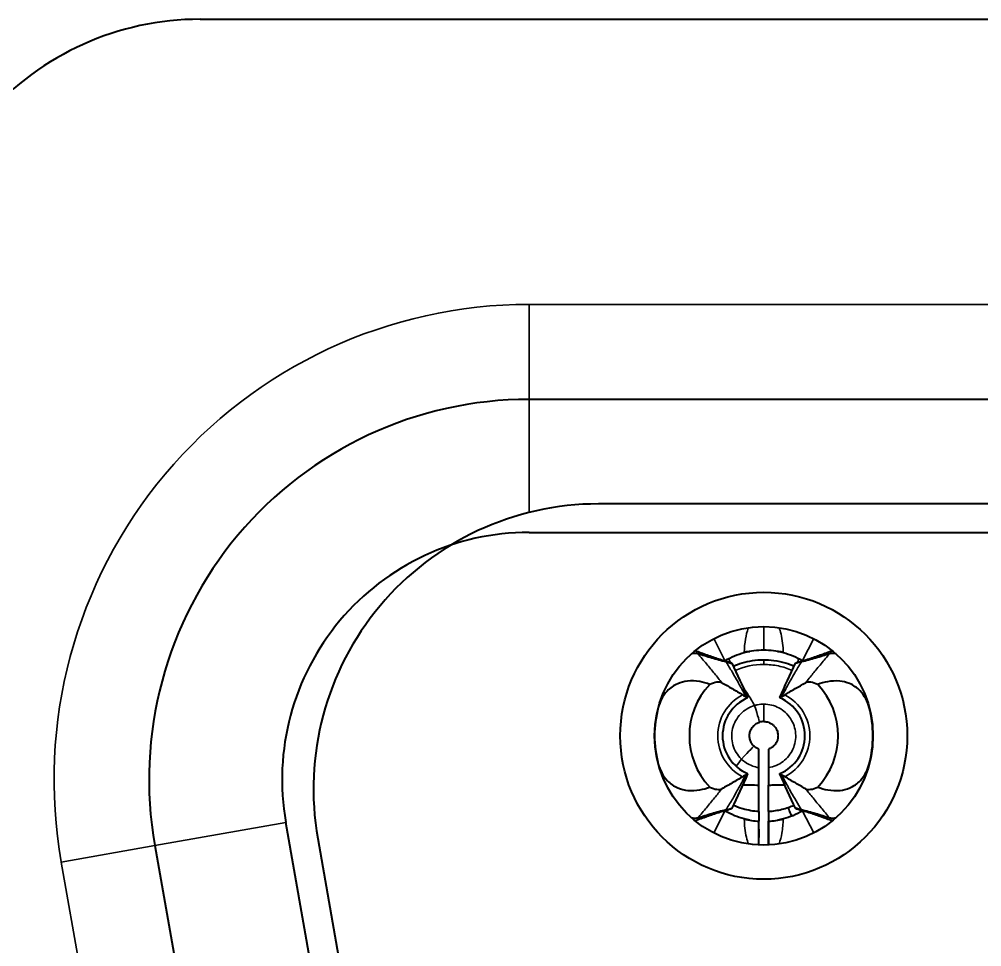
# Model space of a CAD drawing. Header units: millimetres. Extents: x 0 to 1682, y 0 to 1188.
# Drawn here: x 1328.15 to 1333.22, y 452.37 to 457.25 of the extents above; entities that cross this region are included whole.
import ezdxf

# ---------------------------------------------------------------- set-up
doc = ezdxf.new("R2010")
doc.units = ezdxf.units.MM
doc.header["$LTSCALE"] = 2
doc.layers.add('가시적인 것(ISO)', color=3, linetype='Continuous', lineweight=40)
doc.layers.add('가시적인 좁은 것(ISO)', color=3, linetype='Continuous', lineweight=35)

msp = doc.modelspace()

# ---------------------------------------------------------------- linework, layer by layer
at = {"layer": '가시적인 것(ISO)'}
for p, q in [((1329.1054, 457.2451), (1344.9181, 457.2451)), ((1343.1667, 455.2451), (1330.8367, 455.2451)), ((1342.8017, 454.6951), (1331.2017, 454.6951)), ((1330.8367, 454.5451), (1343.1667, 454.5451)), ((1332.0467, 453.0758), (1332.0467, 453.2157)), ((1332.0967, 453.0758), (1332.0967, 453.2158)), ((1332.0467, 453.0758), (1332.0467, 453.0257)), ((1330.1736, 449.5193), (1329.5565, 453.0193)), ((1332.0467, 452.9006), (1332.0467, 453.0257)), ((1332.0967, 452.9006), (1332.0967, 453.0257)), ((1329.7245, 452.9346), (1330.3152, 449.5846)), ((1328.8671, 452.8978), (1329.4843, 449.3978))]:
    msp.add_line(p, q, dxfattribs=at)
for radius in [0.755, 0.575]:
    msp.add_circle((1332.0717, 453.4751), radius, dxfattribs=at)
for centre, radius, start, end in [((1329.1054, 455.7451), 1.5, 90, 186.941), ((1330.8367, 453.2451), 2, 90, 190), ((1331.2017, 453.1951), 1.5, 90, 190), ((1330.8367, 453.2451), 1.3, 90, 190), ((1332.0717, 453.4751), 0.45, 90, 103.1782), ((1332.0717, 453.4751), 0.45, 76.8218, 90), ((1332.0717, 453.4751), 0.3916, 136.4808, 223.5197), ((1332.0717, 453.4751), 0.3916, 316.4807, 43.5197), ((1332.0717, 453.4751), 0.2168, 113.2155, 246.7835), ((1332.0717, 453.4751), 0.2168, 293.2154, 66.7839), ((1332.0717, 453.4751), 0.5744, 164.9931, 195.0072), ((1332.0717, 453.4751), 0.5744, 344.993, 15.0072), ((1332.0717, 453.4751), 0.45, 256.8218, 266.8153), ((1332.0717, 453.4751), 0.45, 273.1847, 283.1782)]:
    msp.add_arc(centre, radius, start, end, dxfattribs=at)
for centre, major_axis, ratio, start_param, end_param in [((1331.4486, 453.5443), (-0.463, -0.2959), 0.288486, 3.394773, 3.408067), ((1331.428, 453.6402), (-0.4764, -0.2156), 0.090673, 3.19962, 3.25302), ((1332.7154, 453.6403), (-0.4763, 0.2155), 0.090719, 6.171688, 6.225172), ((1332.7168, 453.5279), (-0.4849, 0.3125), 0.282237, 6.024108, 6.03711), ((1332.0718, 453.4732), (0.0022, -0.0768), 0.987445, 3.113519, 3.4016), ((1331.4268, 453.4222), (-0.4848, 0.3124), 0.282265, 2.882483, 2.895485), ((1331.4281, 453.3098), (-0.4763, 0.2155), 0.090718, 3.030103, 3.083581), ((1332.7155, 453.3099), (-0.4764, -0.2156), 0.090678, 0.058025, 0.111435), ((1332.6919, 453.4035), (-0.46, -0.2936), 0.289369, 0.254193, 0.267535)]:
    msp.add_ellipse(centre, major_axis=major_axis, ratio=ratio, start_param=start_param, end_param=end_param, dxfattribs=at)
for points, knots in [([(1331.6932, 453.9079), (1331.6967, 453.9086), (1331.7, 453.9092), (1331.7116, 453.9105), (1331.7188, 453.9101), (1331.7245, 453.9082)], [-0.008311391, -0.008311391, -0.008311391, -0.008311391, -0.006071666, -0.006071666, -0.000001, -0.000001, -0.000001, -0.000001]), ([(1331.8993, 453.8593), (1331.8756, 453.8654), (1331.854, 453.872), (1331.8142, 453.8847), (1331.7938, 453.8916), (1331.7525, 453.9061), (1331.7309, 453.914), (1331.7098, 453.9218)], [0.000001, 0.000001, 0.000001, 0.000001, 0.0588699, 0.0588699, 0.1213777, 0.1213777, 0.1902477, 0.1902477, 0.1902477, 0.1902477]), ([(1331.7245, 453.9082), (1331.748, 453.9006), (1331.7731, 453.8928), (1331.8104, 453.8818), (1331.8228, 453.8783), (1331.8471, 453.8716), (1331.8599, 453.8682), (1331.8728, 453.865)], [0.000001, 0.000001, 0.000001, 0.000001, 0.02510025, 0.02510025, 0.03680794, 0.03680794, 0.04760817, 0.04760817, 0.04760817, 0.04760817]), ([(1331.8677, 453.871), (1331.884, 453.8804), (1331.9008, 453.8886), (1331.9176, 453.8955), (1331.9345, 453.9023), (1331.9515, 453.908), (1331.9686, 453.9124), (1331.9787, 453.9151), (1331.9888, 453.9173), (1331.9989, 453.9191)], [0, 0, 0, 0, 0.25, 0.25, 0.25, 0.5, 0.5, 0.5, 0.6474893, 0.6474893, 0.6474893, 0.6474893]), ([(1331.9113, 453.8414), (1331.941, 453.8545), (1331.9743, 453.8649), (1332.0492, 453.8762), (1332.0873, 453.8765), (1332.1691, 453.8656), (1332.2054, 453.8532), (1332.2322, 453.8414)], [0.00074803, 0.00074803, 0.00074803, 0.00074803, 0.01038667, 0.01038667, 0.01998416, 0.01998416, 0.03136891, 0.03136891, 0.03136891, 0.03136891]), ([(1332.1446, 453.9191), (1332.1547, 453.9173), (1332.1648, 453.9151), (1332.1749, 453.9124), (1332.192, 453.908), (1332.209, 453.9023), (1332.2259, 453.8955), (1332.2427, 453.8886), (1332.2595, 453.8804), (1332.2758, 453.871)], [0.3524805, 0.3524805, 0.3524805, 0.3524805, 0.5, 0.5, 0.5, 0.75, 0.75, 0.75, 1, 1, 1, 1]), ([(1332.4337, 453.9218), (1332.4126, 453.914), (1332.3909, 453.906), (1332.3497, 453.8916), (1332.3292, 453.8847), (1332.2894, 453.872), (1332.2678, 453.8654), (1332.2442, 453.8593)], [0.0651274, 0.0651274, 0.0651274, 0.0651274, 0.135923, 0.135923, 0.2001231, 0.2001231, 0.2605456, 0.2605456, 0.2605456, 0.2605456]), ([(1332.2707, 453.865), (1332.2836, 453.8682), (1332.2963, 453.8716), (1332.3206, 453.8782), (1332.3329, 453.8817), (1332.3703, 453.8927), (1332.3954, 453.9006), (1332.419, 453.9082)], [0.000001, 0.000001, 0.000001, 0.000001, 0.01087287, 0.01087287, 0.02267328, 0.02267328, 0.04807128, 0.04807128, 0.04807128, 0.04807128]), ([(1332.419, 453.9082), (1332.4248, 453.9101), (1332.432, 453.9105), (1332.4436, 453.9092), (1332.4469, 453.9086), (1332.4503, 453.9079)], [-0.048121605, -0.048121605, -0.048121605, -0.048121605, -0.04200366, -0.04200366, -0.039794059, -0.039794059, -0.039794059, -0.039794059]), ([(1331.8755, 453.8643), (1331.8959, 453.8586), (1331.9053, 453.8553), (1331.9036, 453.8572), (1331.9032, 453.8575), (1331.9025, 453.8579)], [0.000001, 0.000001, 0.000001, 0.000001, 0.01769583, 0.01769583, 0.02027831, 0.02027831, 0.02027831, 0.02027831]), ([(1332.268, 453.8643), (1332.2476, 453.8586), (1332.2382, 453.8553), (1332.2399, 453.8571), (1332.2403, 453.8575), (1332.241, 453.8579)], [-0.02032758, -0.02032758, -0.02032758, -0.02032758, -0.00261133, -0.00261133, -0.000001, -0.000001, -0.000001, -0.000001]), ([(1331.7878, 453.7447), (1331.7707, 453.7513), (1331.7528, 453.7565), (1331.7135, 453.7635), (1331.6918, 453.7647), (1331.6528, 453.7603), (1331.6357, 453.7562), (1331.6088, 453.7448), (1331.5988, 453.7393), (1331.58, 453.7263), (1331.5713, 453.7188), (1331.5513, 453.6976), (1331.5413, 453.6829), (1331.5263, 453.6532), (1331.5209, 453.6387), (1331.5169, 453.6238)], [0.000001, 0.000001, 0.000001, 0.000001, 0.00626223, 0.00626223, 0.01343841, 0.01343841, 0.01913464, 0.01913464, 0.02272973, 0.02272973, 0.02626393, 0.02626393, 0.03167014, 0.03167014, 0.03630667, 0.03630667, 0.03630667, 0.03630667]), ([(1331.8517, 453.7538), (1331.8451, 453.7574), (1331.8356, 453.7585), (1331.8133, 453.7552), (1331.8011, 453.7513), (1331.7878, 453.7447)], [0.000001, 0.000001, 0.000001, 0.000001, 0.00832328, 0.00832328, 0.01574209, 0.01574209, 0.01574209, 0.01574209]), ([(1331.8517, 453.7538), (1331.8696, 453.744), (1331.8877, 453.7337), (1331.9253, 453.7118), (1331.9429, 453.7017), (1331.9607, 453.6904)], [0.000001, 0.000001, 0.000001, 0.000001, 0.02267265, 0.02267265, 0.04797339, 0.04797339, 0.04797339, 0.04797339]), ([(1332.1828, 453.6903), (1332.2005, 453.7017), (1332.2183, 453.7119), (1332.2557, 453.7336), (1332.2738, 453.7439), (1332.2918, 453.7538)], [0.000001, 0.000001, 0.000001, 0.000001, 0.02202225, 0.02202225, 0.04195247, 0.04195247, 0.04195247, 0.04195247]), ([(1332.3557, 453.7447), (1332.3425, 453.7513), (1332.3303, 453.7552), (1332.3079, 453.7585), (1332.2984, 453.7574), (1332.2918, 453.7538)], [0.000001, 0.000001, 0.000001, 0.000001, 0.00737627, 0.00737627, 0.01570949, 0.01570949, 0.01570949, 0.01570949]), ([(1332.6266, 453.6238), (1332.6223, 453.6395), (1332.6166, 453.6548), (1332.6011, 453.6847), (1332.5911, 453.6989), (1332.5713, 453.7196), (1332.5626, 453.7269), (1332.5438, 453.7398), (1332.5337, 453.7453), (1332.5064, 453.7566), (1332.4889, 453.7607), (1332.45, 453.7646), (1332.4286, 453.7633), (1332.3901, 453.7563), (1332.3726, 453.7512), (1332.3557, 453.7447)], [0.000001, 0.000001, 0.000001, 0.000001, 0.00488809, 0.00488809, 0.01015041, 0.01015041, 0.01364946, 0.01364946, 0.01725329, 0.01725329, 0.02305912, 0.02305912, 0.03007931, 0.03007931, 0.03622793, 0.03622793, 0.03622793, 0.03622793]), ([(1331.9607, 453.6904), (1331.9636, 453.6885), (1331.9664, 453.6868), (1331.9717, 453.6839), (1331.9743, 453.6827), (1331.9767, 453.6817)], [-0.007255096, -0.007255096, -0.007255096, -0.007255096, -0.003632959, -0.003632959, -0.000001, -0.000001, -0.000001, -0.000001]), ([(1331.9866, 453.6745), (1331.9875, 453.6751), (1331.9871, 453.676), (1331.9854, 453.6772), (1331.9838, 453.6784), (1331.9809, 453.6799), (1331.9767, 453.6817)], [0, 0, 0, 0, 0.5, 0.5, 0.5, 1, 1, 1, 1]), ([(1332.1668, 453.6817), (1332.1626, 453.6799), (1332.1597, 453.6784), (1332.1581, 453.6772), (1332.1564, 453.676), (1332.156, 453.6751), (1332.1568, 453.6745)], [0, 0, 0, 0, 0.5, 0.5, 0.5, 1, 1, 1, 1]), ([(1332.1668, 453.6817), (1332.1692, 453.6827), (1332.1718, 453.6839), (1332.1771, 453.6868), (1332.1799, 453.6885), (1332.1828, 453.6903)], [-0.007254423, -0.007254423, -0.007254423, -0.007254423, -0.003622775, -0.003622775, -0.000001, -0.000001, -0.000001, -0.000001]), ([(1332.0198, 453.4209), (1332.0151, 453.4254), (1332.011, 453.4305), (1332.0076, 453.4361), (1332.0043, 453.4417), (1332.0016, 453.4477), (1331.9998, 453.4539), (1331.9979, 453.4602), (1331.9969, 453.4667), (1331.9968, 453.4732), (1331.9966, 453.4797), (1331.9973, 453.4862), (1331.9988, 453.4925), (1332.0003, 453.4988), (1332.0026, 453.5049), (1332.0057, 453.5107), (1332.0088, 453.5164), (1332.0127, 453.5217), (1332.0171, 453.5265), (1332.0216, 453.5312), (1332.0268, 453.5354), (1332.0323, 453.5389), (1332.0379, 453.5423), (1332.0439, 453.545), (1332.0502, 453.5469)], [0, 0, 0, 0, 0.125, 0.125, 0.125, 0.25, 0.25, 0.25, 0.375, 0.375, 0.375, 0.5, 0.5, 0.5, 0.625, 0.625, 0.625, 0.75, 0.75, 0.75, 0.875, 0.875, 0.875, 0.9999979, 0.9999979, 0.9999979, 0.9999979]), ([(1332.0717, 453.5501), (1332.0762, 453.5501), (1332.0807, 453.5497), (1332.0851, 453.5489), (1332.087, 453.5485), (1332.0888, 453.5481), (1332.0906, 453.5476), (1332.0945, 453.5466), (1332.0982, 453.5453), (1332.1019, 453.5437), (1332.1041, 453.5428), (1332.1063, 453.5417), (1332.1084, 453.5405), (1332.1114, 453.5388), (1332.1143, 453.5369), (1332.117, 453.5348), (1332.1194, 453.5331), (1332.1216, 453.5312), (1332.1237, 453.5291), (1332.1258, 453.5271), (1332.1278, 453.525), (1332.1297, 453.5227), (1332.1319, 453.52), (1332.1339, 453.5172), (1332.1357, 453.5143), (1332.1369, 453.5122), (1332.1381, 453.5101), (1332.1391, 453.508), (1332.1409, 453.5044), (1332.1424, 453.5006), (1332.1435, 453.4968), (1332.1441, 453.495), (1332.1445, 453.4932), (1332.1449, 453.4914), (1332.1459, 453.487), (1332.1465, 453.4825), (1332.1467, 453.478), (1332.1467, 453.4767), (1332.1468, 453.4753), (1332.1467, 453.474), (1332.1467, 453.469), (1332.1461, 453.464), (1332.145, 453.4591), (1332.1449, 453.4583), (1332.1447, 453.4575), (1332.1445, 453.4567), (1332.1431, 453.4514), (1332.1412, 453.4462), (1332.1387, 453.4413), (1332.1358, 453.4356), (1332.1323, 453.4303), (1332.1281, 453.4255), (1332.1243, 453.4213), (1332.1201, 453.4175), (1332.1156, 453.4142), (1332.115, 453.4138), (1332.1144, 453.4133), (1332.1137, 453.4129), (1332.1095, 453.4101), (1332.105, 453.4076), (1332.1003, 453.4057), (1332.0991, 453.4052), (1332.0979, 453.4048), (1332.0967, 453.4043)], [0, 0, 0, 0, 0.064029, 0.064029, 0.064029, 0.090909, 0.090909, 0.090909, 0.147575, 0.147575, 0.147575, 0.181818, 0.181818, 0.181818, 0.230906, 0.230906, 0.230906, 0.272727, 0.272727, 0.272727, 0.31446, 0.31446, 0.31446, 0.363636, 0.363636, 0.363636, 0.397788, 0.397788, 0.397788, 0.454545, 0.454545, 0.454545, 0.481311, 0.481311, 0.481311, 0.545455, 0.545455, 0.545455, 0.564756, 0.564756, 0.564756, 0.636364, 0.636364, 0.636364, 0.648191, 0.648191, 0.648191, 0.727273, 0.727273, 0.727273, 0.818182, 0.818182, 0.818182, 0.898575, 0.898575, 0.898575, 0.909091, 0.909091, 0.909091, 0.981969, 0.981969, 0.981969, 1, 1, 1, 1]), ([(1332.0467, 453.4043), (1332.0416, 453.4062), (1332.0319, 453.4109), (1332.0236, 453.4173), (1332.0198, 453.4209)], [0.0000005, 0.0000005, 0.0000005, 0.0000005, 0.5, 0.999989, 0.999989, 0.999989, 0.999989]), ([(1332.0467, 453.3071), (1332.0467, 453.338), (1332.0467, 453.3625), (1332.0467, 453.3955), (1332.0467, 453.4043), (1332.0467, 453.4043)], [-0.0283629, -0.0283629, -0.0283629, -0.0283629, -0.01405808, -0.01405808, -0.000001, -0.000001, -0.000001, -0.000001]), ([(1332.0967, 453.4043), (1332.0967, 453.4043), (1332.0967, 453.3956), (1332.0967, 453.3625), (1332.0967, 453.3381), (1332.0967, 453.3073)], [-0.0282305, -0.0282305, -0.0282305, -0.0282305, -0.01423903, -0.01423903, -0.0000015, -0.0000015, -0.0000015, -0.0000015]), ([(1331.5169, 453.3263), (1331.5212, 453.3105), (1331.527, 453.2951), (1331.5426, 453.2651), (1331.5525, 453.251), (1331.5723, 453.2304), (1331.581, 453.2231), (1331.5998, 453.2102), (1331.6099, 453.2048), (1331.6373, 453.1934), (1331.6549, 453.1893), (1331.6938, 453.1855), (1331.7151, 453.1868), (1331.7535, 453.1938), (1331.771, 453.1989), (1331.7878, 453.2054)], [0.000001, 0.000001, 0.000001, 0.000001, 0.00492376, 0.00492376, 0.01016888, 0.01016888, 0.01366516, 0.01366516, 0.01727295, 0.01727295, 0.02310028, 0.02310028, 0.0300965, 0.0300965, 0.03622826, 0.03622826, 0.03622826, 0.03622826]), ([(1332.3557, 453.2054), (1332.3728, 453.1988), (1332.3907, 453.1936), (1332.43, 453.1866), (1332.4517, 453.1854), (1332.4907, 453.1898), (1332.5078, 453.194), (1332.5347, 453.2053), (1332.5447, 453.2108), (1332.5635, 453.2239), (1332.5721, 453.2313), (1332.5922, 453.2525), (1332.6022, 453.2672), (1332.6172, 453.2969), (1332.6226, 453.3114), (1332.6266, 453.3263)], [0.000001, 0.000001, 0.000001, 0.000001, 0.00626235, 0.00626235, 0.0134386, 0.0134386, 0.01913477, 0.01913477, 0.02272976, 0.02272976, 0.0262638, 0.0262638, 0.03166957, 0.03166957, 0.03630665, 0.03630665, 0.03630665, 0.03630665]), ([(1331.9767, 453.2684), (1331.9743, 453.2674), (1331.9717, 453.2662), (1331.9664, 453.2633), (1331.9636, 453.2616), (1331.9607, 453.2598)], [-0.007253637, -0.007253637, -0.007253637, -0.007253637, -0.003622384, -0.003622384, -0.000001, -0.000001, -0.000001, -0.000001]), ([(1331.9767, 453.2684), (1331.9808, 453.2702), (1331.9837, 453.2717), (1331.9854, 453.2729), (1331.9871, 453.2741), (1331.9875, 453.2751), (1331.9866, 453.2756)], [0, 0, 0, 0, 0.5, 0.5, 0.5, 1, 1, 1, 1]), ([(1332.1568, 453.2756), (1332.156, 453.2751), (1332.1564, 453.2741), (1332.1581, 453.2729), (1332.1597, 453.2717), (1332.1626, 453.2702), (1332.1668, 453.2684)], [0, 0, 0, 0, 0.5, 0.5, 0.5, 1, 1, 1, 1]), ([(1332.1828, 453.2598), (1332.1799, 453.2616), (1332.1771, 453.2633), (1332.1718, 453.2662), (1332.1692, 453.2674), (1332.1668, 453.2684)], [-0.007255314, -0.007255314, -0.007255314, -0.007255314, -0.003633065, -0.003633065, -0.000001, -0.000001, -0.000001, -0.000001]), ([(1331.9607, 453.2598), (1331.943, 453.2484), (1331.9252, 453.2382), (1331.8878, 453.2165), (1331.8697, 453.2062), (1331.8517, 453.1963)], [0.000001, 0.000001, 0.000001, 0.000001, 0.02202179, 0.02202179, 0.04195434, 0.04195434, 0.04195434, 0.04195434]), ([(1332.0967, 453.2158), (1332.1055, 453.216), (1332.1142, 453.2161), (1332.1334, 453.2166), (1332.1438, 453.2169), (1332.1635, 453.2173), (1332.1729, 453.2174), (1332.182, 453.2173)], [0.000001, 0.000001, 0.000001, 0.000001, 0.002645454, 0.002645454, 0.005867942, 0.005867942, 0.008896239, 0.008896239, 0.008896239, 0.008896239]), ([(1332.2918, 453.1963), (1332.2739, 453.2061), (1332.2558, 453.2164), (1332.2182, 453.2383), (1332.2005, 453.2484), (1332.1828, 453.2598)], [0.000001, 0.000001, 0.000001, 0.000001, 0.02266577, 0.02266577, 0.04797204, 0.04797204, 0.04797204, 0.04797204]), ([(1331.7878, 453.2054), (1331.801, 453.1988), (1331.8132, 453.1949), (1331.8355, 453.1916), (1331.8451, 453.1927), (1331.8517, 453.1963)], [0.000001, 0.000001, 0.000001, 0.000001, 0.00737626, 0.00737626, 0.01570945, 0.01570945, 0.01570945, 0.01570945]), ([(1331.9614, 453.2171), (1331.9743, 453.2172), (1331.9877, 453.2169), (1332.0163, 453.2163), (1332.0314, 453.2159), (1332.0467, 453.2157)], [0.017214595, 0.017214595, 0.017214595, 0.017214595, 0.021507398, 0.021507398, 0.026103666, 0.026103666, 0.026103666, 0.026103666]), ([(1332.2918, 453.1963), (1332.2984, 453.1927), (1332.3079, 453.1916), (1332.3302, 453.1949), (1332.3424, 453.1988), (1332.3557, 453.2054)], [0.000001, 0.000001, 0.000001, 0.000001, 0.00832329, 0.00832329, 0.01574211, 0.01574211, 0.01574211, 0.01574211]), ([(1331.7098, 453.0283), (1331.7309, 453.0362), (1331.7526, 453.0441), (1331.7939, 453.0585), (1331.8143, 453.0654), (1331.8541, 453.0782), (1331.8757, 453.0847), (1331.8993, 453.0908)], [0.065118, 0.065118, 0.065118, 0.065118, 0.1360095, 0.1360095, 0.2001654, 0.2001654, 0.2604816, 0.2604816, 0.2604816, 0.2604816]), ([(1331.8728, 453.0851), (1331.8599, 453.0819), (1331.8472, 453.0785), (1331.8229, 453.0719), (1331.8106, 453.0684), (1331.7732, 453.0574), (1331.7481, 453.0495), (1331.7245, 453.0419)], [0.000001, 0.000001, 0.000001, 0.000001, 0.01087239, 0.01087239, 0.02267253, 0.02267253, 0.04807062, 0.04807062, 0.04807062, 0.04807062]), ([(1331.9989, 453.031), (1331.9888, 453.0328), (1331.9787, 453.0351), (1331.9686, 453.0377), (1331.9515, 453.0421), (1331.9345, 453.0478), (1331.9176, 453.0546), (1331.9007, 453.0615), (1331.884, 453.0697), (1331.8677, 453.0791)], [0.2633685, 0.2633685, 0.2633685, 0.2633685, 0.43111, 0.43111, 0.43111, 0.715555, 0.715555, 0.715555, 1, 1, 1, 1]), ([(1331.8755, 453.0858), (1331.8959, 453.0915), (1331.9053, 453.0948), (1331.9036, 453.093), (1331.9032, 453.0926), (1331.9025, 453.0922)], [-0.02032757, -0.02032757, -0.02032757, -0.02032757, -0.00261135, -0.00261135, -0.000001, -0.000001, -0.000001, -0.000001]), ([(1332.0467, 453.0758), (1332.018, 453.0776), (1331.9895, 453.0825), (1331.9421, 453.0961), (1331.9252, 453.1025), (1331.9112, 453.1086)], [0.000001, 0.000001, 0.000001, 0.000001, 0.00863494, 0.00863494, 0.01473932, 0.01473932, 0.01473932, 0.01473932]), ([(1332.2011, 453.0966), (1332.1899, 453.0927), (1332.167, 453.086), (1332.1321, 453.0791), (1332.1086, 453.0766), (1332.0967, 453.0758)], [0.0000018, 0.0000018, 0.0000018, 0.0000018, 0.3333334, 0.6666667, 1, 1, 1, 1]), ([(1332.0967, 453.0758), (1332.0967, 453.071), (1332.0967, 453.061), (1332.0967, 453.0447), (1332.0967, 453.0327), (1332.0967, 453.0262), (1332.0967, 453.0257)], [0, 0, 0, 0, 0.125, 0.25, 0.375, 0.3853845, 0.3853845, 0.3853845, 0.3853845]), ([(1332.2758, 453.0791), (1332.2595, 453.0697), (1332.2427, 453.0615), (1332.2258, 453.0546), (1332.209, 453.0478), (1332.1919, 453.0421), (1332.1749, 453.0377), (1332.1648, 453.0351), (1332.1547, 453.0328), (1332.1446, 453.031)], [0, 0, 0, 0, 0.2844503, 0.2844503, 0.2844503, 0.5689005, 0.5689005, 0.5689005, 0.7366104, 0.7366104, 0.7366104, 0.7366104]), ([(1332.2207, 453.0526), (1332.2177, 453.0581), (1332.2119, 453.0692), (1332.2052, 453.0841), (1332.2022, 453.0927), (1332.2011, 453.0966)], [0.0448363, 0.0448363, 0.0448363, 0.0448363, 0.3333333, 0.6666667, 0.9998988, 0.9998988, 0.9998988, 0.9998988]), ([(1332.268, 453.0858), (1332.2476, 453.0915), (1332.2381, 453.0948), (1332.2399, 453.093), (1332.2403, 453.0926), (1332.241, 453.0922)], [0.000001, 0.000001, 0.000001, 0.000001, 0.01769584, 0.01769584, 0.02027831, 0.02027831, 0.02027831, 0.02027831]), ([(1332.2442, 453.0909), (1332.2679, 453.0847), (1332.2895, 453.0782), (1332.3293, 453.0654), (1332.3497, 453.0585), (1332.3909, 453.044), (1332.4126, 453.0361), (1332.4337, 453.0283)], [0.000001, 0.000001, 0.000001, 0.000001, 0.0588726, 0.0588726, 0.1213808, 0.1213808, 0.1902463, 0.1902463, 0.1902463, 0.1902463]), ([(1332.419, 453.0419), (1332.3955, 453.0495), (1332.3704, 453.0573), (1332.3331, 453.0683), (1332.3207, 453.0718), (1332.2964, 453.0785), (1332.2836, 453.0819), (1332.2707, 453.0851)], [0.000001, 0.000001, 0.000001, 0.000001, 0.02510087, 0.02510087, 0.0368086, 0.0368086, 0.04760889, 0.04760889, 0.04760889, 0.04760889]), ([(1331.7245, 453.0419), (1331.7187, 453.04), (1331.7115, 453.0396), (1331.6999, 453.0409), (1331.6966, 453.0415), (1331.6932, 453.0422)], [-0.04812161, -0.04812161, -0.04812161, -0.04812161, -0.042003663, -0.042003663, -0.039794059, -0.039794059, -0.039794059, -0.039794059]), ([(1332.0467, 452.9006), (1332.0467, 452.9204), (1332.0468, 452.9622), (1332.0467, 453.0035), (1332.0467, 453.0252)], [0.3705936, 0.3705936, 0.3705936, 0.3705936, 0.6666667, 0.9999916, 0.9999916, 0.9999916, 0.9999916]), ([(1332.0967, 453.0252), (1332.0968, 453.0035), (1332.0967, 452.9622), (1332.0967, 452.9204), (1332.0967, 452.9006)], [0.0000084, 0.0000084, 0.0000084, 0.0000084, 0.3333333, 0.6294063, 0.6294063, 0.6294063, 0.6294063]), ([(1332.4503, 453.0422), (1332.4468, 453.0415), (1332.4435, 453.0409), (1332.4319, 453.0396), (1332.4247, 453.0401), (1332.419, 453.0419)], [-0.008311413, -0.008311413, -0.008311413, -0.008311413, -0.00607167, -0.00607167, -0.000001, -0.000001, -0.000001, -0.000001])]:
    msp.add_open_spline(points, degree=3, knots=knots, dxfattribs=at)
for points in [[(1331.8643, 453.869), (1331.8654, 453.8697), (1331.8665, 453.8704), (1331.8677, 453.871)], [(1331.904, 453.8567), (1331.9325, 453.7971), (1331.9601, 453.7367), (1331.987, 453.6756)], [(1332.1565, 453.6756), (1332.1834, 453.7367), (1332.211, 453.7972), (1332.2395, 453.8567)], [(1332.2758, 453.871), (1332.277, 453.8704), (1332.2781, 453.8697), (1332.2792, 453.869)], [(1331.9866, 453.6745), (1331.9865, 453.6744), (1331.9864, 453.6743), (1331.9863, 453.6743)], [(1332.1568, 453.6745), (1332.157, 453.6744), (1332.1571, 453.6743), (1332.1572, 453.6743)], [(1331.987, 453.2745), (1331.9601, 453.2134), (1331.9325, 453.153), (1331.904, 453.0934)], [(1331.9866, 453.2756), (1331.9865, 453.2757), (1331.9864, 453.2758), (1331.9863, 453.2758)], [(1332.0467, 453.2157), (1332.0467, 453.2314), (1332.0467, 453.2623), (1332.0467, 453.2923), (1332.0467, 453.3071)], [(1332.0967, 453.3073), (1332.0967, 453.2929), (1332.0967, 453.2633), (1332.0967, 453.232), (1332.0967, 453.2158)], [(1332.2395, 453.0934), (1332.211, 453.153), (1332.1834, 453.2134), (1332.1565, 453.2745)], [(1332.1568, 453.2756), (1332.157, 453.2757), (1332.1571, 453.2758), (1332.1572, 453.2758)], [(1331.8677, 453.0791), (1331.8665, 453.0798), (1331.8654, 453.0804), (1331.8643, 453.0811)], [(1332.2322, 453.1087), (1332.222, 453.1042), (1332.2117, 453.1002), (1332.2011, 453.0966)], [(1332.2792, 453.0811), (1332.2781, 453.0804), (1332.277, 453.0798), (1332.2758, 453.0791)], [(1332.0468, 453.0252), (1332.0468, 453.0252), (1332.0468, 453.0252), (1332.0467, 453.0252)], [(1332.0967, 453.0252), (1332.0967, 453.0252), (1332.0967, 453.0252), (1332.0967, 453.0252)]]:
    msp.add_open_spline(points, degree=3, dxfattribs=at)
at = {"layer": '가시적인 좁은 것(ISO)'}
for p, q in [((1343.1667, 455.7451), (1330.8367, 455.7451)), ((1330.8367, 455.7451), (1330.8367, 455.2451)), ((1330.8367, 454.65), (1330.8367, 455.2451)), ((1332.0717, 454.0501), (1332.0717, 453.9251)), ((1331.8084, 453.9862), (1331.8677, 453.871)), ((1332.3351, 453.9862), (1332.2758, 453.871)), ((1331.8084, 452.9639), (1331.8677, 453.0791)), ((1332.3351, 452.9639), (1332.2758, 453.0791)), ((1329.5565, 453.0193), (1328.8671, 452.8978)), ((1328.3747, 452.8109), (1328.8671, 452.8978)), ((1328.3747, 452.8109), (1328.9919, 449.3109))]:
    msp.add_line(p, q, dxfattribs=at)
for centre, radius, start, end in [((1330.8367, 453.2451), 2.5, 90, 190), ((1332.0717, 453.4751), 0.4186, 113.8497, 114.1331), ((1332.0717, 453.4751), 0.4186, 65.8666, 66.15), ((1332.0717, 453.4751), 0.2423, 117.287, 242.711), ((1332.0717, 453.4751), 0.2423, 297.2867, 62.711), ((1332.0717, 453.4751), 0.4186, 245.8667, 246.1501), ((1332.0717, 453.4751), 0.4186, 293.8497, 294.1331)]:
    msp.add_arc(centre, radius, start, end, dxfattribs=at)
for centre, major_axis, ratio, start_param, end_param in [((1332.0623, 453.5334), (-0.3413, -0.0551), 0.914069, 4.538757, 4.985097), ((1332.0717, 453.7751), (0, 0.1), 0.001338, 6.283011, 7.002952), ((1331.9352, 453.93), (0.115, -0.3831), 0.000777, 5.593476, 6.283185), ((1332.0717, 453.95), (0, -0.4), 0.000275, 0.000004, 0.68975), ((1331.7429, 453.1323), (0.2769, 0.2886), 0.000377, 5.580244, 6.283185)]:
    msp.add_ellipse(centre, major_axis=major_axis, ratio=ratio, start_param=start_param, end_param=end_param, dxfattribs=at)
for points, knots in [([(1331.9912, 454.0444), (1331.9907, 454.0432), (1331.9903, 454.0419), (1331.9779, 454.0071), (1331.9704, 453.9642), (1331.9692, 453.9132)], [0.01205192, 0.01205192, 0.01205192, 0.01205192, 0.01243925, 0.01243925, 0.02310643, 0.02310643, 0.02310643, 0.02310643]), ([(1332.1743, 453.9132), (1332.1735, 453.9456), (1332.1701, 453.9791), (1332.1596, 454.0227), (1332.1562, 454.034), (1332.1523, 454.0444)], [0.00006412, 0.00006412, 0.00006412, 0.00006412, 0.00979129, 0.00979129, 0.01359429, 0.01359429, 0.01359429, 0.01359429]), ([(1331.8869, 453.8815), (1331.8891, 453.8762), (1331.8921, 453.8689), (1331.8948, 453.8623), (1331.8957, 453.8602)], [0.0671369, 0.0671369, 0.0671369, 0.0671369, 0.3333333, 0.4661765, 0.4661765, 0.4661765, 0.4661765]), ([(1332.2566, 453.8814), (1332.2546, 453.8762), (1332.2518, 453.8689), (1332.2493, 453.8624), (1332.2485, 453.8604)], [0.0671277, 0.0671277, 0.0671277, 0.0671277, 0.3333333, 0.4578373, 0.4578373, 0.4578373, 0.4578373]), ([(1332.2918, 453.7538), (1332.3043, 453.7693), (1332.3174, 453.7854), (1332.3309, 453.802), (1332.3445, 453.8186), (1332.3587, 453.8358), (1332.3733, 453.8535), (1332.388, 453.8712), (1332.4033, 453.8894), (1332.419, 453.9082)], [0, 0, 0, 0, 0.333333, 0.333333, 0.333333, 0.666667, 0.666667, 0.666667, 1, 1, 1, 1]), ([(1331.9767, 453.6817), (1331.9658, 453.7029), (1331.9546, 453.7239), (1331.9432, 453.7445), (1331.9403, 453.7497), (1331.9374, 453.7549), (1331.9345, 453.7601), (1331.926, 453.7754), (1331.9173, 453.7905), (1331.9085, 453.8055), (1331.8988, 453.8221), (1331.889, 453.8385), (1331.8791, 453.8548), (1331.877, 453.8582), (1331.8749, 453.8616), (1331.8728, 453.865)], [0, 0, 0, 0, 0.333333, 0.333333, 0.333333, 0.417641, 0.417641, 0.417641, 0.666667, 0.666667, 0.666667, 0.942116, 0.942116, 0.942116, 1, 1, 1, 1]), ([(1332.2216, 453.819), (1332.1983, 453.8292), (1332.149, 453.8449), (1332.0976, 453.8503), (1332.0716, 453.8502)], [0.8347571, 0.8347571, 0.8347571, 0.8347571, 0.9166667, 0.9999938, 0.9999938, 0.9999938, 0.9999938]), ([(1332.1668, 453.6817), (1332.1779, 453.7033), (1332.1892, 453.7244), (1332.2006, 453.7452), (1332.2052, 453.7534), (1332.2098, 453.7616), (1332.2144, 453.7697), (1332.2213, 453.782), (1332.2283, 453.7941), (1332.2353, 453.8061), (1332.2462, 453.8247), (1332.2572, 453.843), (1332.2683, 453.8611), (1332.2691, 453.8624), (1332.2699, 453.8637), (1332.2707, 453.865)], [0, 0, 0, 0, 0.3333333, 0.3333333, 0.3333333, 0.4660323, 0.4660323, 0.4660323, 0.6666667, 0.6666667, 0.6666667, 0.9774522, 0.9774522, 0.9774522, 1, 1, 1, 1]), ([(1331.9612, 453.7335), (1331.9702, 453.7206), (1331.9789, 453.7077), (1331.9873, 453.6947), (1332.0001, 453.6748), (1332.0122, 453.6547), (1332.0237, 453.6344)], [0.447521, 0.447521, 0.447521, 0.447521, 0.6666667, 0.6666667, 0.6666667, 0.9999999, 0.9999999, 0.9999999, 0.9999999]), ([(1331.9542, 453.3524), (1331.9438, 453.3626), (1331.9345, 453.3741), (1331.927, 453.3867), (1331.9194, 453.3993), (1331.9134, 453.4129), (1331.9094, 453.427), (1331.9054, 453.441), (1331.9033, 453.4556), (1331.903, 453.4702), (1331.9028, 453.4848), (1331.9044, 453.4994), (1331.9079, 453.5135), (1331.9114, 453.5276), (1331.9168, 453.5412), (1331.9238, 453.5539), (1331.9308, 453.5666), (1331.9395, 453.5785), (1331.9496, 453.589), (1331.9596, 453.5996), (1331.9712, 453.6088), (1331.9837, 453.6165), (1331.9962, 453.6242), (1332.0097, 453.6302), (1332.0237, 453.6344)], [0.0000004, 0.0000004, 0.0000004, 0.0000004, 0.125, 0.125, 0.125, 0.25, 0.25, 0.25, 0.375, 0.375, 0.375, 0.5, 0.5, 0.5, 0.625, 0.625, 0.625, 0.75, 0.75, 0.75, 0.875, 0.875, 0.875, 0.9999997, 0.9999997, 0.9999997, 0.9999997]), ([(1332.0718, 453.6415), (1332.0857, 453.6416), (1332.1136, 453.6382), (1332.1527, 453.6227), (1332.1871, 453.5984), (1332.2142, 453.5661), (1332.2329, 453.5281), (1332.2411, 453.4867), (1332.2393, 453.4446), (1332.2268, 453.4044), (1332.205, 453.3681), (1332.1746, 453.3385), (1332.1379, 453.317), (1332.1106, 453.3094), (1332.0967, 453.3073)], [0.0000405, 0.0000405, 0.0000405, 0.0000405, 0.0833333, 0.1666667, 0.25, 0.3333333, 0.4166667, 0.5, 0.5833333, 0.6666667, 0.75, 0.8333333, 0.9166667, 1, 1, 1, 1]), ([(1332.0467, 453.3071), (1332.0462, 453.3072), (1332.0457, 453.3073), (1332.0452, 453.3074), (1332.0341, 453.3091), (1332.0232, 453.3119), (1332.0126, 453.3159), (1332.012, 453.3161), (1332.0114, 453.3163), (1332.0109, 453.3165), (1332.0004, 453.3205), (1331.9904, 453.3255), (1331.981, 453.3314), (1331.9803, 453.3318), (1331.9796, 453.3323), (1331.979, 453.3327), (1331.97, 453.3386), (1331.9617, 453.3452), (1331.9542, 453.3524)], [0.0000001, 0.0000001, 0.0000001, 0.0000001, 0.0144432, 0.0144432, 0.0144432, 0.3333333, 0.3333333, 0.3333333, 0.3503847, 0.3503847, 0.3503847, 0.6666667, 0.6666667, 0.6666667, 0.6903745, 0.6903745, 0.6903745, 1, 1, 1, 1]), ([(1331.9767, 453.2684), (1331.9656, 453.2468), (1331.9543, 453.2257), (1331.9428, 453.2049), (1331.9383, 453.1967), (1331.9337, 453.1885), (1331.9291, 453.1804), (1331.9222, 453.1681), (1331.9152, 453.156), (1331.9082, 453.144), (1331.8973, 453.1254), (1331.8863, 453.1071), (1331.8752, 453.0891), (1331.8744, 453.0878), (1331.8736, 453.0864), (1331.8728, 453.0851)], [0, 0, 0, 0, 0.3333333, 0.3333333, 0.3333333, 0.4661242, 0.4661242, 0.4661242, 0.6666667, 0.6666667, 0.6666667, 0.9773987, 0.9773987, 0.9773987, 1, 1, 1, 1]), ([(1332.1668, 453.2684), (1332.1777, 453.2472), (1332.1889, 453.2262), (1332.2003, 453.2056), (1332.203, 453.2006), (1332.2058, 453.1956), (1332.2086, 453.1906), (1332.2172, 453.1752), (1332.226, 453.1599), (1332.2349, 453.1447), (1332.2443, 453.1286), (1332.2539, 453.1125), (1332.2636, 453.0966), (1332.266, 453.0928), (1332.2683, 453.089), (1332.2707, 453.0851)], [0, 0, 0, 0, 0.333333, 0.333333, 0.333333, 0.414625, 0.414625, 0.414625, 0.666667, 0.666667, 0.666667, 0.935208, 0.935208, 0.935208, 1, 1, 1, 1]), ([(1331.8517, 453.1963), (1331.8392, 453.1808), (1331.8261, 453.1647), (1331.8125, 453.1481), (1331.799, 453.1315), (1331.7848, 453.1143), (1331.7701, 453.0966), (1331.7555, 453.0789), (1331.7402, 453.0607), (1331.7245, 453.0419)], [0, 0, 0, 0, 0.333333, 0.333333, 0.333333, 0.666667, 0.666667, 0.666667, 1, 1, 1, 1]), ([(1331.9692, 453.0369), (1331.9699, 453.0049), (1331.9733, 452.9719), (1331.9837, 452.9282), (1331.9872, 452.9164), (1331.9912, 452.9057)], [0.00006403, 0.00006403, 0.00006403, 0.00006403, 0.00966942, 0.00966942, 0.01361882, 0.01361882, 0.01361882, 0.01361882]), ([(1332.1523, 452.9057), (1332.1591, 452.9241), (1332.164, 452.9437), (1332.1716, 452.9871), (1332.1737, 453.0122), (1332.1743, 453.0369)], [0.00793376, 0.00793376, 0.00793376, 0.00793376, 0.0125824, 0.0125824, 0.01847701, 0.01847701, 0.01847701, 0.01847701])]:
    msp.add_open_spline(points, degree=3, knots=knots, dxfattribs=at)
for points in [[(1331.8517, 453.7538), (1331.8391, 453.7695), (1331.8128, 453.8018), (1331.7705, 453.8531), (1331.7402, 453.8895), (1331.7245, 453.9082)], [(1331.5169, 453.6238), (1331.5168, 453.624), (1331.5166, 453.6242), (1331.5165, 453.6244)], [(1332.0237, 453.6344), (1332.0289, 453.6359), (1332.0394, 453.6384), (1332.0555, 453.6409), (1332.0664, 453.6415), (1332.0718, 453.6415)], [(1332.6266, 453.6238), (1332.6267, 453.624), (1332.6269, 453.6242), (1332.627, 453.6244)], [(1331.5169, 453.3263), (1331.5168, 453.3261), (1331.5166, 453.3259), (1331.5165, 453.3257)], [(1331.9262, 453.3144), (1331.9355, 453.3272), (1331.9448, 453.3399), (1331.9542, 453.3524)], [(1332.6266, 453.3263), (1332.6267, 453.3261), (1332.6269, 453.3259), (1332.627, 453.3257)], [(1332.2918, 453.1963), (1332.3044, 453.1806), (1332.3307, 453.1483), (1332.373, 453.097), (1332.4033, 453.0606), (1332.419, 453.0419)], [(1331.8705, 453.0775), (1331.871, 453.0795), (1331.8715, 453.0815), (1331.8721, 453.0834)]]:
    msp.add_open_spline(points, degree=3, dxfattribs=at)

doc.saveas('drawing.dxf')
